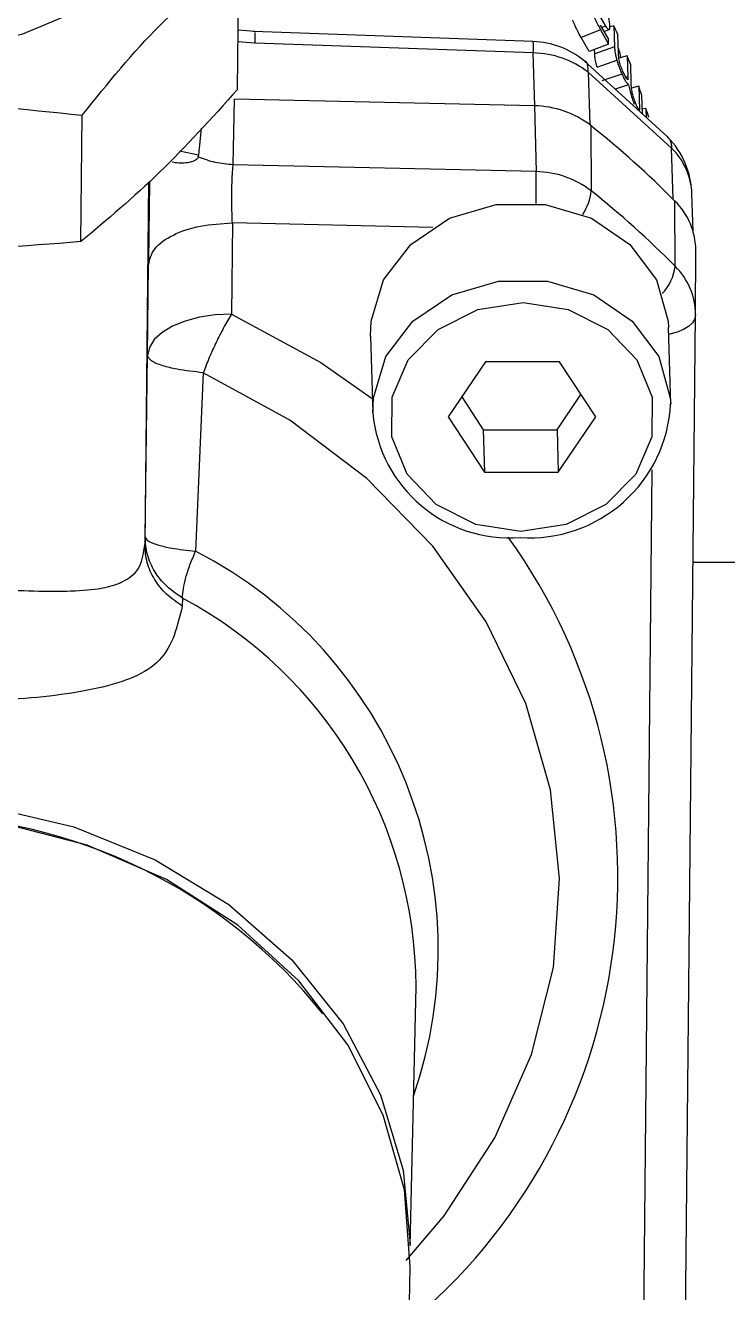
# Model space of a CAD drawing. Extents: x 75 to 2075, y 25 to 1460.
# Drawn here: x 622.19 to 645.75, y 664.86 to 707.37 of the extents above; entities that cross this region are included whole.
import ezdxf

# ---------------------------------------------------------------- set-up
doc = ezdxf.new("R2010")
doc.units = 0
doc.header["$LTSCALE"] = 5
doc.linetypes.add('SLD-KATı', pattern=[0])
doc.layers.get('0').update_dxf_attribs({"linetype": 'CONTINUOUS'})

msp = doc.modelspace()

# ---------------------------------------------------------------- linework, layer by layer
at = {"color": 7, "linetype": 'SLD-KATı'}
for p, q in [((629.309, 705.214), (629.351, 709.453)), ((641.248, 708.028), (641.657, 707.339)), ((641.745, 706.939), (641.483, 707.377)), ((641.936, 707.355), (641.822, 707.314)), ((641.936, 707.355), (641.957, 706.649)), ((629.892, 707.155), (629.329, 707.206)), ((639.233, 706.821), (629.842, 707.157)), ((641.487, 707.22), (640.838, 706.957)), ((641.102, 706.489), (640.838, 706.957)), ((641.487, 707.22), (641.759, 706.738)), ((641.613, 707.16), (641.778, 707.222)), ((641.753, 706.922), (641.745, 706.939)), ((641.759, 706.738), (641.753, 706.922)), ((642.092, 706.437), (642.074, 707.057)), ((639.23, 706.439), (629.889, 706.773)), ((641.759, 706.738), (641.102, 706.489)), ((641.296, 706.411), (641.291, 706.56)), ((641.957, 706.649), (641.296, 706.411)), ((643.728, 703.637), (640.93, 706.184)), ((641.372, 705.962), (642.036, 706.196)), ((642.379, 706.348), (642.104, 706.261)), ((642.379, 706.348), (642.4, 705.641)), ((642.519, 705.424), (642.501, 706.045)), ((643.874, 703.248), (641.077, 705.791)), ((642.205, 705.733), (641.537, 705.509)), ((642.43, 705.373), (641.977, 705.231)), ((642.768, 705.323), (642.529, 705.259)), ((642.768, 705.323), (642.792, 704.522)), ((629.165, 702.69), (629.213, 704.895)), ((639.268, 704.667), (629.213, 704.895)), ((642.892, 704.399), (642.873, 705.016)), ((624.057, 700.112), (624.099, 704.35)), ((639.268, 704.667), (639.329, 702.46)), ((643.012, 704.582), (642.887, 704.552)), ((643.012, 704.582), (643.021, 704.28)), ((628.09, 703.92), (628.002, 703.014)), ((641.162, 704.004), (641.174, 701.813)), ((627.991, 702.954), (628.002, 703.014)), ((639.329, 702.46), (629.165, 702.69)), ((626.321, 702.11), (626.2, 689.951)), ((643.992, 699.287), (643.985, 701.472)), ((644.592, 700.464), (644.555, 701.712)), ((629.137, 700.739), (629.106, 697.681)), ((644.674, 697.666), (644.685, 699.809)), ((626.292, 696.29), (626.322, 699.348)), ((644.312, 661.196), (644.674, 697.666)), ((643.842, 694.665), (643.765, 697.237)), ((633.77, 696.939), (633.846, 694.368)), ((626.206, 690.214), (626.292, 696.29)), ((637.634, 696.086), (636.379, 694.231)), ((640.108, 696.086), (637.634, 696.086)), ((641.327, 694.231), (640.108, 696.086)), ((628.161, 695.715), (627.901, 689.729)), ((640.029, 693.803), (640.83, 694.987)), ((636.833, 694.902), (637.555, 693.803)), ((636.379, 694.231), (637.597, 692.375)), ((640.071, 692.375), (641.327, 694.231)), ((637.555, 693.803), (637.597, 692.375)), ((637.555, 693.803), (640.029, 693.803)), ((640.029, 693.803), (640.071, 692.375)), ((637.597, 692.375), (640.071, 692.375)), ((626.206, 690.214), (626.2, 689.951)), ((689.424, 689.349), (644.591, 689.349)), ((627.462, 688.153), (627.457, 687.89)), ((635.103, 666.431), (635.299, 675.12)), ((634.596, 643.151), (635.106, 665.728))]:
    msp.add_line(p, q, dxfattribs=at)
at = {"color": 8, "linetype": 'SLD-KATı'}
for p, q in [((641.657, 707.339), (641.534, 707.292)), ((629.889, 706.773), (629.325, 706.817)), ((639.283, 704.667), (639.23, 706.439)), ((641.077, 705.791), (641.13, 704.029)), ((642.4, 705.641), (642.344, 705.624)), ((628.002, 703.014), (627.358, 703.143)), ((643.925, 701.533), (643.874, 703.248)), ((635.857, 700.587), (629.137, 700.739)), ((642.922, 662.231), (643.222, 692.458))]:
    msp.add_line(p, q, dxfattribs=at)
at = {"color": 7, "linetype": 'SLD-KATı', "flags": 128}
for points in [[(613.559, 713.733), (611.998, 713.079), (610.834, 712.244), (610.148, 711.282), (609.985, 710.261), (610.357, 709.25), (611.238, 708.318), (612.569, 707.527), (614.258, 706.933), (616.191, 706.575), (618.235, 706.479), (620.252, 706.65), (622.104, 707.077), (623.665, 707.73), (624.829, 708.566), (625.515, 709.527), (625.678, 710.548), (625.306, 711.559), (624.425, 712.492), (623.094, 713.282), (621.405, 713.876), (619.886, 714.181)], [(633.77, 696.939), (633.789, 697.445), (634.207, 698.827), (635.119, 700.02), (636.426, 700.896), (637.987, 701.359), (639.633, 701.359), (641.185, 700.896), (642.475, 700.02), (643.363, 698.827), (643.753, 697.445), (643.765, 697.237)], [(638.815, 690.395), (637.302, 690.627), (635.977, 691.293), (634.999, 692.313), (634.485, 693.565), (634.499, 694.897), (635.037, 696.148), (636.036, 697.169), (637.374, 697.835), (638.891, 698.066), (640.403, 697.835), (641.728, 697.169), (642.706, 696.148), (643.22, 694.897), (643.207, 693.565), (642.668, 692.313), (641.67, 691.293), (640.331, 690.627), (638.815, 690.395)], [(629.106, 697.681), (628.559, 697.654), (628.034, 697.576), (627.55, 697.448), (627.125, 697.276), (626.776, 697.065), (626.515, 696.825), (626.351, 696.563), (626.292, 696.29)], [(600.408, 665.458), (600.386, 666.359), (600.676, 668.97), (601.484, 671.501), (602.786, 673.876), (604.543, 676.023), (606.701, 677.876), (609.194, 679.379), (611.947, 680.487), (614.876, 681.165), (617.892, 681.393), (620.904, 681.165), (623.82, 680.487), (626.551, 679.379), (629.014, 677.876), (631.135, 676.023), (632.849, 673.876), (634.104, 671.501), (634.862, 668.97), (635.101, 666.491)], [(635.106, 665.728), (635.106, 665.729), (634.907, 668.307), (634.201, 670.814), (633.008, 673.175), (631.364, 675.321), (629.317, 677.188), (626.927, 678.72), (624.267, 679.873), (621.413, 680.612), (618.452, 680.915)]]:
    msp.add_lwpolyline(points, dxfattribs=at)
at = {"color": 8, "linetype": 'SLD-KATı', "flags": 128}
for points in [[(633.846, 694.368), (633.866, 694.874), (634.283, 696.256), (635.195, 697.449), (636.503, 698.325), (638.064, 698.787), (639.709, 698.787), (641.261, 698.325), (642.551, 697.449), (643.44, 696.256), (643.83, 694.874), (643.842, 694.665)], [(629.106, 697.681), (632.105, 696.055), (633.832, 694.852)], [(644.674, 697.666), (644.65, 697.527), (644.573, 697.393), (644.445, 697.269), (644.27, 697.161), (644.057, 697.072), (643.812, 697.006), (643.772, 696.998)], [(634.963, 665.943), (636.242, 667.44), (637.946, 670.049), (639.176, 672.847), (639.906, 675.77), (640.117, 678.752), (639.806, 681.723), (638.98, 684.616), (637.656, 687.363), (635.867, 689.901), (633.653, 692.173), (631.064, 694.126), (628.161, 695.715)]]:
    msp.add_lwpolyline(points, dxfattribs=at)
at = {"color": 7, "linetype": 'SLD-KATı'}
for centre, radius, start, end in [((622.514, 698.214), 21.466, 24.3292, 25.2034), ((639.189, 703.363), 3.076, 52.1211, 89.223), ((639.131, 703.965), 2.857, 50.9394, 87.9514), ((622.501, 698.211), 21.479, 21.3915, 22.2613), ((623.077, 698.425), 20.865, 18.4154, 19.3072), ((639.225, 701.51), 3.157, 52.168, 89.2204), ((622.935, 698.378), 21.014, 16.2899, 17.1732), ((620.927, 678.598), 32.479, 44.7715, 51.4646), ((641.699, 701.627), 2.857, 1.7054, 44.4543), ((639.287, 699.383), 3.076, 52.1673, 89.2214), ((620.98, 676.458), 32.415, 44.7722, 51.4642), ((642.354, 699.807), 2.33, 0.0446, 45.6072), ((642.403, 697.664), 2.271, 0.0445, 45.6064), ((639.106, 694.919), 4.742, 266.31, 356.935), ((638.449, 694.796), 4.623, 185.3139, 274.3645), ((618.365, 663.21), 17.654, 38.5372, 89.7181)]:
    msp.add_arc(centre, radius, start, end, dxfattribs=at)
at = {"color": 8, "linetype": 'SLD-KATı'}
for centre, radius, start, end in [((634.963, 706.661), 4.273, 357.0206, 2.1424), ((642.28, 701.622), 2.277, 2.2677, 45.5807), ((614.333, 701.994), 25.001, 358.6274, 1.0679), ((639.368, 702.009), 1.817, 327.1279, 353.8245), ((642.389, 699.486), 1.615, 316.2637, 352.9397), ((622.578, 678.807), 19.489, 309.2278, 35.7766), ((621.001, 676.366), 15.04, 340.9422, 62.69), ((620.459, 675.069), 14.841, 0.1986, 61.8417)]:
    msp.add_arc(centre, radius, start, end, dxfattribs=at)
at = {"color": 7, "linetype": 'SLD-KATı'}
for points, knots in [([(624.099, 704.35), (624.962, 705.427), (626.717, 707.617), (628.463, 708.834), (629.351, 709.453)], [0, 0, 0, 0, 0.491213, 1, 1, 1, 1]), ([(641.2, 707.816), (641.223, 707.762), (641.281, 707.62), (641.382, 707.418), (641.454, 707.282), (641.487, 707.22)], [0, 0, 0, 0, 0.253956, 0.661689, 1, 1, 1, 1]), ([(641.806, 707.335), (641.805, 707.361), (641.8, 707.43), (641.772, 707.569), (641.737, 707.687), (641.723, 707.735)], [0, 0, 0, 0, 0.264112, 0.703968, 1, 1, 1, 1]), ([(640.838, 706.957), (640.797, 707.033), (640.715, 707.188), (640.618, 707.393), (640.57, 707.511), (640.559, 707.54)], [0, 0, 0, 0, 0.429355, 0.863608, 1, 1, 1, 1]), ([(641.657, 707.339), (641.687, 707.298), (641.74, 707.227), (641.787, 707.215), (641.806, 707.257), (641.806, 707.311), (641.806, 707.335)], [0, 0, 0, 0, 0.32629, 0.565964, 0.804649, 1, 1, 1, 1]), ([(641.957, 706.649), (641.959, 706.609), (641.964, 706.521), (641.991, 706.363), (642.024, 706.237), (642.036, 706.196)], [0, 0, 0, 0, 0.346116, 0.783286, 1, 1, 1, 1]), ([(642.174, 706.283), (642.157, 706.373), (642.137, 706.48), (642.094, 706.581), (642.087, 706.596)], [0, 0, 0, 0, 0.842981, 1, 1, 1, 1]), ([(641.372, 705.962), (641.361, 706.003), (641.33, 706.122), (641.302, 706.279), (641.298, 706.368), (641.296, 706.411)], [0, 0, 0, 0, 0.214712, 0.621818, 1, 1, 1, 1]), ([(642.036, 706.196), (642.051, 706.143), (642.083, 706.039), (642.144, 705.877), (642.185, 705.782), (642.205, 705.733)], [0, 0, 0, 0, 0.328893, 0.657833, 1, 1, 1, 1]), ([(642.121, 706.152), (642.115, 706.184), (642.103, 706.25), (642.097, 706.339), (642.094, 706.4), (642.092, 706.437)], [0, 0, 0, 0, 0.266288, 0.546017, 1, 1, 1, 1]), ([(642.234, 705.828), (642.222, 705.856), (642.198, 705.912), (642.164, 706.002), (642.137, 706.086), (642.127, 706.131), (642.121, 706.152)], [0, 0, 0, 0, 0.281889, 0.565856, 0.791634, 1, 1, 1, 1]), ([(642.205, 705.733), (642.232, 705.675), (642.285, 705.559), (642.363, 705.439), (642.405, 705.397), (642.43, 705.373)], [0, 0, 0, 0, 0.287327, 0.574277, 1, 1, 1, 1]), ([(642.405, 705.544), (642.391, 705.561), (642.363, 705.592), (642.312, 705.669), (642.268, 705.751), (642.239, 705.816), (642.234, 705.828)], [0, 0, 0, 0, 0.3069559, 0.5807619, 0.926968, 1, 1, 1, 1]), ([(642.4, 705.641), (642.401, 705.631), (642.401, 705.611), (642.403, 705.578), (642.405, 705.555), (642.405, 705.544)], [0, 0, 0, 0, 0.328791, 0.664325, 1, 1, 1, 1]), ([(629.309, 705.214), (628.436, 704.249), (626.683, 702.312), (624.935, 700.847), (624.057, 700.112)], [0, 0, 0, 0, 0.49792, 1, 1, 1, 1]), ([(642.43, 705.373), (642.442, 705.313), (642.463, 705.207), (642.518, 705.011), (642.572, 704.848), (642.607, 704.752), (642.62, 704.717)], [0, 0, 0, 0, 0.298939, 0.532811, 0.826801, 1, 1, 1, 1]), ([(642.546, 705.139), (642.54, 705.171), (642.529, 705.237), (642.523, 705.326), (642.521, 705.387), (642.519, 705.424)], [0, 0, 0, 0, 0.266309, 0.546009, 1, 1, 1, 1]), ([(612.568, 704.14), (614.458, 704.415), (618.306, 704.976), (622.146, 704.561), (624.099, 704.35)], [0, 0, 0, 0, 0.491212, 1, 1, 1, 1]), ([(642.645, 704.81), (642.634, 704.839), (642.613, 704.896), (642.583, 704.986), (642.56, 705.072), (642.55, 705.117), (642.546, 705.139)], [0, 0, 0, 0, 0.281888, 0.565845, 0.791606, 1, 1, 1, 1]), ([(642.792, 704.522), (642.779, 704.541), (642.754, 704.577), (642.711, 704.654), (642.673, 704.735), (642.65, 704.796), (642.645, 704.81)], [0, 0, 0, 0, 0.317376, 0.611232, 0.907562, 1, 1, 1, 1]), ([(627.995, 702.953), (627.987, 702.934), (627.97, 702.893), (627.875, 702.82), (627.624, 702.74), (627.334, 702.738), (627.152, 702.771), (627.119, 702.777)], [0, 0, 0, 0, 0.088635, 0.187852, 0.429631, 0.89597, 1, 1, 1, 1]), ([(629.165, 702.69), (628.961, 702.707), (628.555, 702.741), (628.18, 702.882), (627.993, 702.953)], [0, 0, 0, 0, 0.50001, 1, 1, 1, 1]), ([(629.137, 700.739), (629.133, 700.826), (629.125, 700.999), (629.117, 701.366), (629.116, 701.832), (629.13, 702.251), (629.147, 702.53), (629.159, 702.636), (629.165, 702.69)], [0, 0, 0, 0, 0.130476, 0.25746, 0.500007, 0.740735, 0.868162, 1, 1, 1, 1]), ([(626.322, 699.348), (626.368, 699.531), (626.459, 699.898), (627.11, 700.357), (628.034, 700.677), (628.769, 700.718), (629.137, 700.739)], [0, 0, 0, 0, 0.249999, 0.499998, 0.75, 1, 1, 1, 1]), ([(624.057, 700.112), (622.142, 699.959), (618.296, 699.652), (614.455, 699.818), (612.526, 699.901)], [0, 0, 0, 0, 0.497922, 1, 1, 1, 1]), ([(629.106, 697.681), (629.018, 697.532), (628.841, 697.235), (628.588, 696.737), (628.355, 696.223), (628.226, 695.884), (628.161, 695.715)], [0, 0, 0, 0, 0.25, 0.499998, 0.749997, 1, 1, 1, 1]), ([(628.161, 695.715), (627.853, 695.75), (627.329, 695.81), (626.753, 695.953), (626.371, 696.11), (626.318, 696.23), (626.292, 696.29)], [0, 0, 0, 0, 0.294096, 0.499927, 0.749831, 1, 1, 1, 1]), ([(617.784, 688.506), (618.348, 688.504), (619.477, 688.5), (621.609, 688.427), (623.873, 688.333), (625.387, 688.554), (626.083, 689.154), (626.161, 689.686), (626.2, 689.951)], [0, 0, 0, 0, 0.123702, 0.247969, 0.499828, 0.751873, 0.876554, 1, 1, 1, 1]), ([(627.457, 687.89), (627.272, 688.016), (626.903, 688.268), (626.506, 688.776), (626.244, 689.346), (626.215, 689.749), (626.2, 689.951)], [0, 0, 0, 0, 0.249988, 0.499976, 0.749928, 1, 1, 1, 1]), ([(627.462, 688.153), (627.247, 688.303), (626.88, 688.558), (626.497, 689.072), (626.25, 689.609), (626.221, 690.012), (626.206, 690.214)], [0, 0, 0, 0, 0.292534, 0.499944, 0.750242, 1, 1, 1, 1]), ([(626.206, 690.214), (626.23, 690.165), (626.277, 690.067), (626.62, 689.937), (627.14, 689.816), (627.62, 689.761), (627.901, 689.729)], [0, 0, 0, 0, 0.250135, 0.500062, 0.70687, 1, 1, 1, 1]), ([(627.462, 688.153), (627.468, 688.254), (627.479, 688.455), (627.568, 688.839), (627.704, 689.265), (627.836, 689.574), (627.901, 689.729)], [0, 0, 0, 0, 0.2499989, 0.5000005, 0.7499976, 1, 1, 1, 1]), ([(627.457, 687.89), (627.297, 687.218), (626.983, 685.902), (624.835, 685.072), (622.215, 684.757), (619.744, 684.655), (618.445, 684.648), (617.801, 684.645)], [0, 0, 0, 0, 0.2664158, 0.5224857, 0.7657739, 0.8838084, 1, 1, 1, 1])]:
    msp.add_open_spline(points, degree=3, knots=knots, dxfattribs=at)
at = {"color": 8, "linetype": 'SLD-KATı'}
for points, knots in [([(629.891, 707.129), (629.893, 707.128), (629.896, 707.126), (629.892, 706.902), (629.889, 706.773)], [0, 0, 0, 0, 0.421284, 1, 1, 1, 1]), ([(641.077, 705.791), (641.074, 705.977), (641.071, 706.162), (640.931, 706.184), (640.931, 706.184)], [0, 0, 0, 0, 0.9986852, 1, 1, 1, 1]), ([(643.72, 703.633), (643.758, 703.596), (643.851, 703.504), (643.865, 703.343), (643.874, 703.248)], [0, 0, 0, 0, 0.4089653, 1, 1, 1, 1]), ([(626.356, 702.141), (626.353, 701.902), (626.345, 701.299), (626.333, 700.323), (626.326, 699.669), (626.322, 699.348)], [0, 0, 0, 0, 0.24999, 0.631072, 1, 1, 1, 1])]:
    msp.add_open_spline(points, degree=3, knots=knots, dxfattribs=at)

doc.saveas('drawing.dxf')
